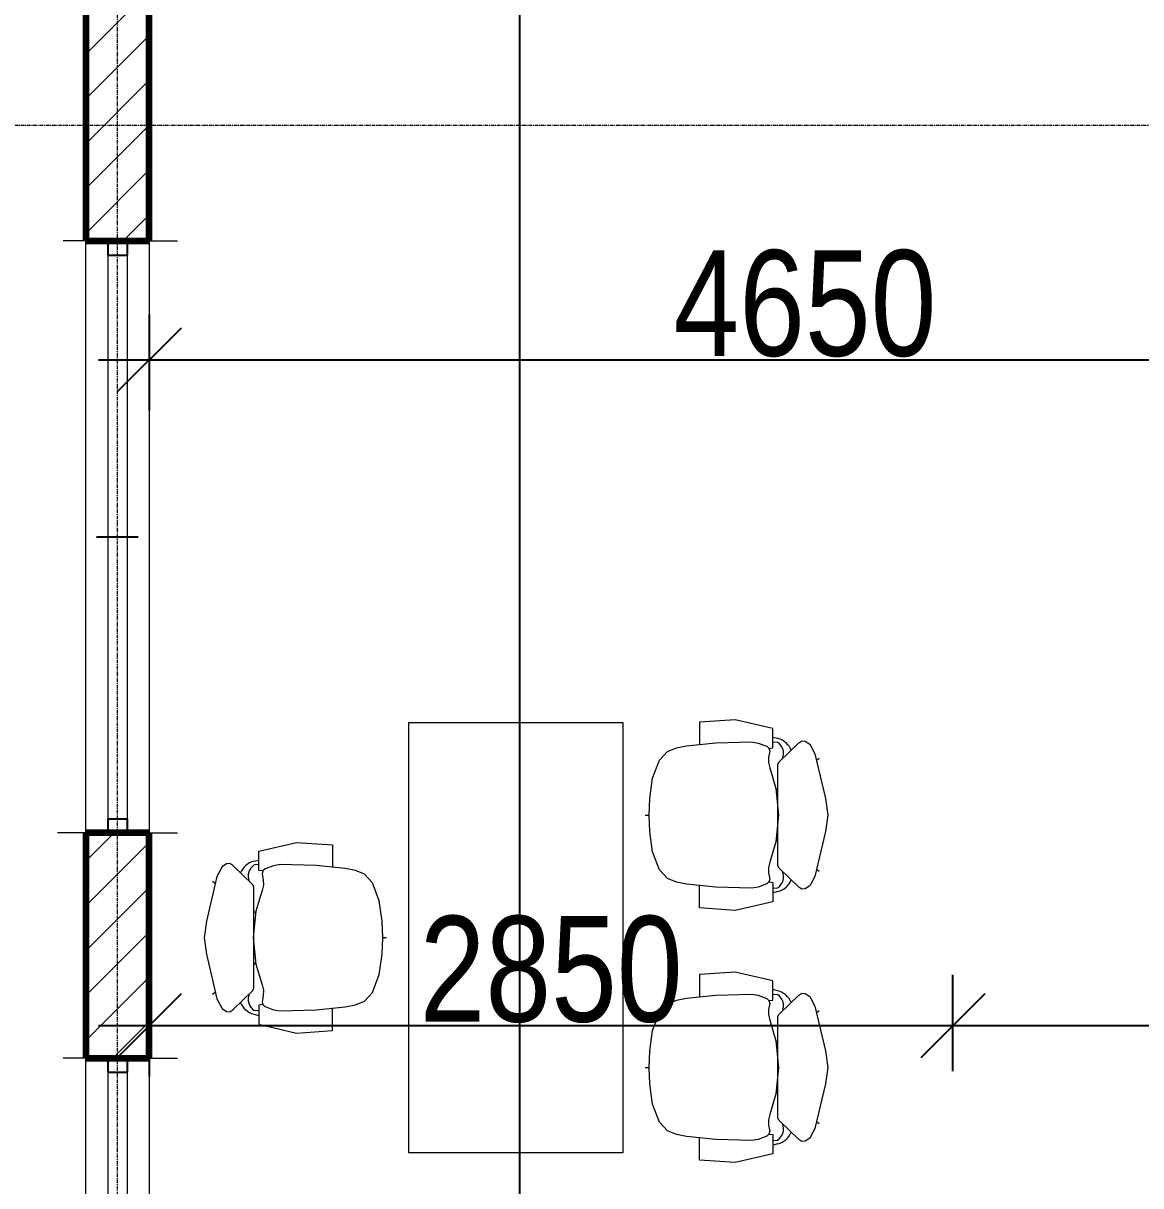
# Model space of a CAD drawing. Header units: millimetres. Extents: x -35190 to 411743, y -233114 to 23872.
# Drawn here: x 129063 to 133025, y -601 to 3524 of the extents above; entities that cross this region are included whole.
import ezdxf

# ---------------------------------------------------------------- set-up
doc = ezdxf.new("R2010")
doc.units = ezdxf.units.MM
doc.linetypes.add('Grid Line', pattern=[22.225, 12.7, -3.175, 3.175, -3.175])
for name, color, linetype, lineweight in [('A-ANNO-DIMS', 211, 'Continuous', 9), ('A-GENM', 13, 'Continuous', 18), ('A-GLAZ', 151, 'Continuous', 18), ('A-WALL', 113, 'Continuous', 18), ('A-WALL-PATT', 111, 'Continuous', 18), ('I-FURN', 30, 'Continuous', 18), ('S-GRID', 1, 'Continuous', 9)]:
    doc.layers.add(name, color=color, linetype=linetype, lineweight=lineweight)
doc.styles.add('Arial_3', font='arial.ttf', dxfattribs={"width": 0.8, "height": 375})
doc.dimstyles.new('main_4_5mm', dxfattribs={"dimscale": 304.8, "dimtxt": 382.597275, "dimasz": 0.738189, "dimexe": 0.590551, "dimexo": 0.0625, "dimgap": 0.024606, "dimtad": 1, "dimdec": 0, "dimzin": 0, "dimdsep": 46, "dimtxsty": 'Arial_3', "dimblk1": 'OBLIQUE', "dimblk2": 'OBLIQUE', "dimsah": 1, "dimcen": 0.09, "dimdle": 0.590551, "dimazin": 0, "dimtfac": 1, "dimtdec": 4, "dimtix": 1, "dimtmove": 0, "dimatfit": 3, "dimfxl": 0.590551, "dimfxlon": 1, "dimtvp": 1, "dimtolj": 1, "dimtzin": 0, "dimarcsym": 2})

# ---------------------------------------------------------------- blocks, each defined once
blk = doc.blocks.new('Sliding - 2L - SL2_1 X 1_8-416756-FIRST FLOOR')
at = {"layer": 'A-GLAZ'}
for p, q in [((-723.8, 112.5), (-723.8, 212.5)), ((1376.2, 112.5), (1376.2, 212.5)), ((1326.2, 35), (-673.8, 35)), ((-673.8, -35), (1326.2, -35)), ((-723.8, -112.5), (-723.8, -192.5)), ((1376.2, -112.5), (1376.2, -212.5))]:
    blk.add_line(p, q, dxfattribs=at)
at = {"layer": 'A-GLAZ', "lineweight": 25}
for p, q in [((326.2, -75), (326.2, 72.5)), ((-673.8, 35), (-723.8, 35)), ((-673.8, -35), (-673.8, 35)), ((1376.2, 35), (1326.2, 35)), ((1326.2, -35), (1326.2, 35)), ((-723.8, -35), (-673.8, -35)), ((1326.2, -35), (1376.2, -35))]:
    blk.add_line(p, q, dxfattribs=at)
blk = doc.blocks.new('HermanMiller_Seating_Aeron_WorkChair_9870 - Armpad_PostureFit_Graphite-563193-FIRST FLOOR')
at = {"layer": 'A-GENM'}
for p, q in [((-58.3, 297.5), (-217.5, 260.6)), ((0, 305.6), (-58.3, 297.5)), ((58.3, 297.5), (0, 305.6)), ((217.5, 260.6), (58.3, 297.5)), ((-217.5, 260.6), (-251.5, 242.1)), ((-200.5, 276), (-193.4, 266.2)), ((200.5, 276), (193.4, 266.2)), ((251.5, 242.1), (217.5, 260.6)), ((-262.1, 226.1), (-263.5, 214.3)), ((-263.5, 214.3), (-256.4, 203.2)), ((-251.5, 242.1), (-262.1, 226.1)), ((262.1, 226.1), (251.5, 242.1)), ((256.4, 203.2), (263.5, 214.3)), ((263.5, 214.3), (262.1, 226.1)), ((-256.4, 203.2), (-188.8, 133.9)), ((188.8, 133.9), (256.4, 203.2)), ((-188.8, 133.9), (-180.5, 129.4)), ((-180.5, 129.4), (180.5, 129.4)), ((0, 131.8), (-94.5, 122.2)), ((-94, 129.4), (-89.2, 122.8)), ((94.5, 122.2), (0, 131.8)), ((94, 129.4), (89.2, 122.8)), ((180.5, 129.4), (188.8, 133.9)), ((-243.9, 89.3), (-255.6, 59.3)), ((-237.3, 96.8), (-243.9, 89.3)), ((-227, 100), (-237.3, 96.8)), ((-205.6, 96), (-227, 100)), ((-186.5, 95.2), (-205.6, 96)), ((-167.5, 100), (-186.5, 95.2)), ((-94.5, 122.2), (-167.5, 100)), ((167.5, 100), (94.5, 122.2)), ((186.5, 95.2), (167.5, 100)), ((205.6, 96), (186.5, 95.2)), ((227, 100), (205.6, 96)), ((237.3, 96.8), (227, 100)), ((243.9, 89.3), (237.3, 96.8)), ((255.6, 59.3), (243.9, 89.3)), ((-255.6, 59.3), (-259.6, 35.7)), ((259.6, 35.7), (255.6, 59.3)), ((-259.6, 35.7), (-256.4, -91.3)), ((256.4, -91.3), (259.6, 35.7)), ((-256.4, -91.3), (-245.3, -194.5)), ((245.3, -194.5), (256.4, -91.3)), ((-245.3, -194.5), (-238.1, -231)), ((238.1, -231), (245.3, -194.5)), ((-238.1, -231), (-225.4, -262.7)), ((225.4, -262.7), (238.1, -231)), ((-225.4, -262.7), (-194.5, -291.3)), ((194.5, -291.3), (225.4, -262.7)), ((-194.5, -291.3), (-131, -315)), ((-131, -315), (-58.7, -325.4)), ((-58.7, -325.4), (0, -327.8)), ((0, -327.8), (58.7, -325.4)), ((0, -341.2), (0, -327.8)), ((58.7, -325.4), (131, -315)), ((131, -315), (194.5, -291.3))]:
    blk.add_line(p, q, dxfattribs=at)
at = {"layer": 'I-FURN'}
for p, q in [((-271.1, 129.3), (-275.7, 111.1)), ((-259.3, 111.1), (-258.3, 127.5)), ((259.3, 111.1), (258.3, 127.5)), ((271.1, 129.3), (275.7, 111.1)), ((-307.4, 111.1), (-338.2, -22.6)), ((-275.7, 111.1), (-307.4, 111.1)), ((-259.3, 111.1), (-275.7, 111.1)), ((-238.9, 111.1), (-259.3, 111.1)), ((-236.7, 97), (-238.9, 111.1)), ((236.7, 97), (238.9, 111.1)), ((238.9, 111.1), (259.3, 111.1)), ((259.3, 111.1), (275.7, 111.1)), ((275.7, 111.1), (307.4, 111.1)), ((307.4, 111.1), (338.2, -22.6)), ((-338.2, -22.6), (-329.3, -149.3)), ((338.2, -22.6), (329.3, -149.3)), ((-329.3, -149.3), (-250.1, -149.3)), ((329.3, -149.3), (250.1, -149.3))]:
    blk.add_line(p, q, dxfattribs=at)
for centre, radius, start, end in [((-204.1, 112.5), 69.2, 112.2123, 165.8955), ((204.1, 112.5), 69.2, 14.1045, 67.7877), ((-218.6, 103), 46.6, 66.0323, 148.2652), ((218.6, 103), 46.6, 31.7348, 113.9677)]:
    blk.add_arc(centre, radius, start, end, dxfattribs=at)
blk = doc.blocks.new('M_Desk - 1525 x 762mm-99774-FIRST FLOOR')
at = {"layer": 'I-FURN'}
for p, q in [((1524.5, 762), (-0.5, 762)), ((-0.5, 762), (-0.5, 0)), ((1524.5, 0), (1524.5, 762)), ((-0.5, 0), (1524.5, 0))]:
    blk.add_line(p, q, dxfattribs=at)
blk = doc.blocks.new('HermanMiller_Seating_Aeron_WorkChair_9870 - Armpad_PostureFit_Graphite-563830-FIRST FLOOR')
at = {"layer": 'A-GENM'}
for p, q in [((0, 341.2), (0, 327.8)), ((-225.4, 262.7), (-194.5, 291.3)), ((-194.5, 291.3), (-131, 315)), ((-131, 315), (-58.7, 325.4)), ((-58.7, 325.4), (0, 327.8)), ((0, 327.8), (58.7, 325.4)), ((58.7, 325.4), (131, 315)), ((131, 315), (194.5, 291.3)), ((194.5, 291.3), (225.4, 262.7)), ((-238.1, 231), (-225.4, 262.7)), ((225.4, 262.7), (238.1, 231)), ((-245.3, 194.5), (-238.1, 231)), ((238.1, 231), (245.3, 194.5)), ((-256.4, 91.3), (-245.3, 194.5)), ((245.3, 194.5), (256.4, 91.3)), ((-259.6, -35.7), (-256.4, 91.3)), ((256.4, 91.3), (259.6, -35.7)), ((-255.6, -59.3), (-259.6, -35.7)), ((259.6, -35.7), (255.6, -59.3)), ((-243.9, -89.3), (-255.6, -59.3)), ((255.6, -59.3), (243.9, -89.3)), ((-237.3, -96.8), (-243.9, -89.3)), ((-227, -100), (-237.3, -96.8)), ((-205.6, -96), (-227, -100)), ((-186.5, -95.2), (-205.6, -96)), ((-167.5, -100), (-186.5, -95.2)), ((-94.5, -122.2), (-167.5, -100)), ((0, -131.8), (-94.5, -122.2)), ((-94, -129.4), (-89.2, -122.8)), ((94.5, -122.2), (0, -131.8)), ((94, -129.4), (89.2, -122.8)), ((167.5, -100), (94.5, -122.2)), ((186.5, -95.2), (167.5, -100)), ((205.6, -96), (186.5, -95.2)), ((227, -100), (205.6, -96)), ((237.3, -96.8), (227, -100)), ((243.9, -89.3), (237.3, -96.8)), ((-256.4, -203.2), (-188.8, -133.9)), ((-188.8, -133.9), (-180.5, -129.4)), ((-180.5, -129.4), (180.5, -129.4)), ((180.5, -129.4), (188.8, -133.9)), ((188.8, -133.9), (256.4, -203.2)), ((-263.5, -214.3), (-256.4, -203.2)), ((256.4, -203.2), (263.5, -214.3)), ((-262.1, -226.1), (-263.5, -214.3)), ((-251.5, -242.1), (-262.1, -226.1)), ((-217.5, -260.6), (-251.5, -242.1)), ((251.5, -242.1), (217.5, -260.6)), ((262.1, -226.1), (251.5, -242.1)), ((263.5, -214.3), (262.1, -226.1)), ((-58.3, -297.5), (-217.5, -260.6)), ((-200.5, -276), (-193.4, -266.2)), ((217.5, -260.6), (58.3, -297.5)), ((200.5, -276), (193.4, -266.2)), ((0, -305.6), (-58.3, -297.5)), ((58.3, -297.5), (0, -305.6))]:
    blk.add_line(p, q, dxfattribs=at)
at = {"layer": 'I-FURN'}
for p, q in [((-338.2, 22.6), (-329.3, 149.3)), ((-329.3, 149.3), (-250.1, 149.3)), ((329.3, 149.3), (250.1, 149.3)), ((338.2, 22.6), (329.3, 149.3)), ((-307.4, -111.1), (-338.2, 22.6)), ((307.4, -111.1), (338.2, 22.6)), ((-275.7, -111.1), (-307.4, -111.1)), ((-271.1, -129.3), (-275.7, -111.1)), ((-259.3, -111.1), (-275.7, -111.1)), ((-259.3, -111.1), (-258.3, -127.5)), ((-238.9, -111.1), (-259.3, -111.1)), ((-236.7, -97), (-238.9, -111.1)), ((236.7, -97), (238.9, -111.1)), ((238.9, -111.1), (259.3, -111.1)), ((259.3, -111.1), (258.3, -127.5)), ((259.3, -111.1), (275.7, -111.1)), ((271.1, -129.3), (275.7, -111.1)), ((275.7, -111.1), (307.4, -111.1))]:
    blk.add_line(p, q, dxfattribs=at)
for centre, radius, start, end in [((-204.1, -112.5), 69.2, 194.1045, 247.7877), ((-218.6, -103), 46.6, 211.7348, 293.9677), ((218.6, -103), 46.6, 246.0323, 328.2652), ((204.1, -112.5), 69.2, 292.2123, 345.8955)]:
    blk.add_arc(centre, radius, start, end, dxfattribs=at)
blk = doc.blocks.new('Sliding - 2L - SL1_5 X 1_8-V5-FIRST FLOOR')
at = {"layer": 'A-GLAZ'}
for p, q in [((-423.8, 112.5), (-423.8, 212.5)), ((1076.2, 112.5), (1076.2, 212.5)), ((1026.2, 35), (-373.8, 35)), ((-373.8, -35), (1026.2, -35)), ((-423.8, -112.5), (-423.8, -192.5)), ((1076.2, -112.5), (1076.2, -212.5))]:
    blk.add_line(p, q, dxfattribs=at)
at = {"layer": 'A-GLAZ', "lineweight": 25}
for p, q in [((326.2, -75), (326.2, 72.5)), ((-373.8, 35), (-423.8, 35)), ((-373.8, -35), (-373.8, 35)), ((1076.2, 35), (1026.2, 35)), ((1026.2, -35), (1026.2, 35)), ((-423.8, -35), (-373.8, -35)), ((1026.2, -35), (1076.2, -35))]:
    blk.add_line(p, q, dxfattribs=at)
blk = doc.blocks.new('_Oblique')
at = {"color": 0, "linetype": 'ByBlock', "lineweight": -2}
blk.add_line((-0.5, -0.5), (0.5, 0.5), dxfattribs=at)
blk = doc.blocks.new('*D3815')
at = {"layer": 'A-ANNO-DIMS', "color": 0, "lineweight": -2, "transparency": 16777216}
for p, q in [((130823.7, -2005.7), (130823.7, 11029.3)), ((130662.8, 10849.3), (131003.7, 10849.3)), ((130662.8, -1825.7), (131003.7, -1825.7))]:
    blk.add_line(p, q, dxfattribs=at)
at = {"layer": 'Defpoints', "color": 0, "transparency": 16777216}
for p in [(130643.7, 10849.3), (130823.7, 10849.3), (130643.7, -1825.7)]:
    blk.add_point(p, dxfattribs=at)
at = {"layer": 'A-ANNO-DIMS', "color": 0, "lineweight": -2, "transparency": 16777216, "xscale": 224.9999999999999, "yscale": 224.9999999999999, "zscale": 224.9999999999999}
for p, rotation in [((130823.7, 10849.3), 90), ((130823.7, -1825.7), 270)]:
    blk.add_blockref('_Oblique', p, dxfattribs=dict(at, rotation=rotation))
at = {"layer": 'A-ANNO-DIMS', "color": 0, "transparency": 16777216, "insert": (130624.7, 4511.8), "char_height": 375, "width": 1377.35, "attachment_point": 5, "rotation": 90, "style": 'Arial_3'}
blk.add_mtext('\\A1;12675', dxfattribs=at)
blk = doc.blocks.new('*D3820')
at = {"layer": 'A-ANNO-DIMS', "color": 0, "lineweight": -2, "transparency": 16777216}
for p, q in [((129509.4, 2490.4), (129509.4, 2149.4)), ((134159.4, 2490.4), (134159.4, 2149.4)), ((129329.4, 2329.4), (134339.4, 2329.4))]:
    blk.add_line(p, q, dxfattribs=at)
at = {"layer": 'Defpoints', "color": 0, "transparency": 16777216}
for p in [(129509.4, 2509.4), (134159.4, 2509.4), (134159.4, 2329.4)]:
    blk.add_point(p, dxfattribs=at)
at = {"layer": 'A-ANNO-DIMS', "color": 0, "lineweight": -2, "transparency": 16777216, "xscale": 224.9999999999999, "yscale": 224.9999999999999, "zscale": 224.9999999999999, "rotation": 180}
blk.add_blockref('_Oblique', (129509.4, 2329.4), dxfattribs=at)
at = {"layer": 'A-ANNO-DIMS', "color": 0, "lineweight": -2, "transparency": 16777216, "xscale": 224.9999999999999, "yscale": 224.9999999999999, "zscale": 224.9999999999999}
blk.add_blockref('_Oblique', (134159.4, 2329.4), dxfattribs=at)
at = {"layer": 'A-ANNO-DIMS', "color": 0, "transparency": 16777216, "insert": (131834.4, 2528.4), "char_height": 375, "width": 1101.88, "attachment_point": 5, "style": 'Arial_3'}
blk.add_mtext('\\A1;4650', dxfattribs=at)
blk = doc.blocks.new('*D3824')
at = {"layer": 'A-ANNO-DIMS', "color": 0, "lineweight": -2, "transparency": 16777216}
for p, q in [((129509.4, 127.9), (129509.4, -213)), ((132359.4, -194), (132359.4, 147)), ((129329.4, -33), (132539.4, -33))]:
    blk.add_line(p, q, dxfattribs=at)
at = {"layer": 'Defpoints', "color": 0, "transparency": 16777216}
for p in [(129509.4, 147), (132359.4, -33), (132359.4, -213)]:
    blk.add_point(p, dxfattribs=at)
at = {"layer": 'A-ANNO-DIMS', "color": 0, "lineweight": -2, "transparency": 16777216, "xscale": 224.9999999999999, "yscale": 224.9999999999999, "zscale": 224.9999999999999, "rotation": 180}
blk.add_blockref('_Oblique', (129509.4, -33), dxfattribs=at)
at = {"layer": 'A-ANNO-DIMS', "color": 0, "lineweight": -2, "transparency": 16777216, "xscale": 224.9999999999999, "yscale": 224.9999999999999, "zscale": 224.9999999999999}
blk.add_blockref('_Oblique', (132359.4, -33), dxfattribs=at)
at = {"layer": 'A-ANNO-DIMS', "color": 0, "transparency": 16777216, "insert": (130934.4, 165.9), "char_height": 375, "width": 1101.88, "attachment_point": 5, "style": 'Arial_3'}
blk.add_mtext('\\A1;2850', dxfattribs=at)
blk = doc.blocks.new('*D3825')
at = {"layer": 'A-ANNO-DIMS', "color": 0, "lineweight": -2, "transparency": 16777216}
for p, q in [((132359.4, -194), (132359.4, 147)), ((134684.4, -194), (134684.4, 147)), ((132179.4, -33), (134864.4, -33))]:
    blk.add_line(p, q, dxfattribs=at)
at = {"layer": 'Defpoints', "color": 0, "transparency": 16777216}
for p in [(134684.4, -33), (132359.4, -213), (134684.4, -213)]:
    blk.add_point(p, dxfattribs=at)
at = {"layer": 'A-ANNO-DIMS', "color": 0, "lineweight": -2, "transparency": 16777216, "xscale": 224.9999999999999, "yscale": 224.9999999999999, "zscale": 224.9999999999999, "rotation": 180}
blk.add_blockref('_Oblique', (132359.4, -33), dxfattribs=at)
at = {"layer": 'A-ANNO-DIMS', "color": 0, "lineweight": -2, "transparency": 16777216, "xscale": 224.9999999999999, "yscale": 224.9999999999999, "zscale": 224.9999999999999}
blk.add_blockref('_Oblique', (134684.4, -33), dxfattribs=at)
at = {"layer": 'A-ANNO-DIMS', "color": 0, "transparency": 16777216, "insert": (133521.9, 166), "char_height": 375, "width": 1101.88, "attachment_point": 5, "style": 'Arial_3'}
blk.add_mtext('\\A1;2325', dxfattribs=at)

msp = doc.modelspace()

# ---------------------------------------------------------------- hatches: boundary and pattern name
at = {"layer": 'A-WALL-PATT'}
h = msp.add_hatch(dxfattribs=at)
h.set_pattern_fill('FP_1', color=256, style=0, pattern_type=2)
h.set_pattern_definition([(45, (140110.45, -3260.38), (-79.5495, 79.5495), [])])
h.paths.add_polyline_path([(129284.4, -11900.7), (129509.4, -11900.7), (129509.4, -5275.7), (129284.4, -5275.7), (129284.4, -11857)])
h.paths.add_polyline_path([(129457, -3475.7), (129509.4, -3475.7), (129509.4, -3190.7), (129284.4, -3190.7), (129284.4, -3475.7)])
h.paths.add_polyline_path([(129457, -2290.7), (129509.4, -2290.7), (129509.4, -1648.7), (129284.4, -1648.7), (129284.4, -2290.7)])
h.paths.add_polyline_path([(129509.4, -148.7), (129509.4, 651.3), (129284.4, 651.3), (129284.4, -148.7), (129457, -148.7)])
h.paths.add_polyline_path([(129284.4, 2751.3), (129509.4, 2751.3), (129509.4, 4352.3), (129284.4, 4352.3), (129284.4, 3107.1)])
h.paths.add_polyline_path([(129457, 6452.3), (129509.4, 6452.3), (129509.4, 7271.3), (129284.4, 7271.3), (129284.4, 6452.3)])
h.paths.add_polyline_path([(129509.4, 9371.3), (129509.4, 10849.3), (129284.4, 10849.3), (129284.4, 9371.3), (129457, 9371.3)])

# ---------------------------------------------------------------- linework, layer by layer
at = {"layer": 'A-WALL', "lineweight": 140}
for p, q in [((129509.4, 2751.3), (129509.4, 4352.3)), ((129284.4, 4202.3), (129284.4, 2751.3)), ((129284.4, 2751.3), (129509.4, 2751.3)), ((129284.4, 651.3), (129284.4, -148.7)), ((129509.4, 651.3), (129284.4, 651.3)), ((129509.4, -148.7), (129509.4, 651.3)), ((129284.4, -148.7), (129509.4, -148.7))]:
    msp.add_line(p, q, dxfattribs=at)
at = {"layer": 'A-WALL'}
for p, q in [((129284.4, 651.3), (129284.4, 2751.3)), ((129509.4, 2751.3), (129509.4, 651.3)), ((129284.4, -1648.7), (129284.4, -148.7)), ((129509.4, -148.7), (129509.4, -1648.7))]:
    msp.add_line(p, q, dxfattribs=at)
at = {"layer": 'S-GRID', "linetype": 'Grid Line'}
for p, q in [((129396.9, -26662), (129396.9, 15610.8)), ((124075.2, 3161.8), (187181.8, 3161.8))]:
    msp.add_line(p, q, dxfattribs=at)

# ---------------------------------------------------------------- block references
at = {"layer": 'A-GLAZ', "rotation": 269.9999999999999}
for name, p in [('Sliding - 2L - SL2_1 X 1_8-416756-FIRST FLOOR', (129396.9, 2027.5)), ('Sliding - 2L - SL1_5 X 1_8-V5-FIRST FLOOR', (129396.9, -572.5))]:
    msp.add_blockref(name, p, dxfattribs=at)
at = {"layer": 'I-FURN'}
for name, p, rotation in [('M_Desk - 1525 x 762mm-99774-FIRST FLOOR', (130428.4, 1041), 269.9999999999995), ('HermanMiller_Seating_Aeron_WorkChair_9870 - Armpad_PostureFit_Graphite-563830-FIRST FLOOR', (131609.4, 714.2), 89.99999999999912), ('HermanMiller_Seating_Aeron_WorkChair_9870 - Armpad_PostureFit_Graphite-563193-FIRST FLOOR', (130009.4, 279), 89.99999999999946), ('HermanMiller_Seating_Aeron_WorkChair_9870 - Armpad_PostureFit_Graphite-563830-FIRST FLOOR', (131609.4, -181), 89.99999999999912)]:
    msp.add_blockref(name, p, dxfattribs=dict(at, rotation=rotation))

# ---------------------------------------------------------------- dimensions: what is measured, and where the dimension line sits
at = {"layer": 'A-ANNO-DIMS'}
dim = msp.add_linear_dim(base=(130823.7, 10849.3), p1=(130643.7, -1825.7), p2=(130643.7, 10849.3), angle=90, dimstyle='main_4_5mm', override={"dimpost": '<>', "dimfxl": 12675}, dxfattribs=at)
dim.commit()
dim.dimension.update_dxf_attribs({"geometry": '*D3815', "text_midpoint": (130624.7, 4511.8)})
for base, p1, p2, override, picture, middle in [((134159.4, 2329.4), (129509.4, 2509.4), (134159.4, 2509.4), {"dimpost": '<>', "dimfxl": 4650}, '*D3820', (131834.4, 2528.4)), ((132359.4, -33), (129509.4, 147), (132359.4, -213), {"dimpost": '<>', "dimfxl": 2872.646863}, '*D3824', (130934.4, 165.9)), ((134684.4, -33), (132359.4, -213), (134684.4, -213), {"dimpost": '<>', "dimfxl": 2325}, '*D3825', (133521.9, 166))]:
    dim = msp.add_linear_dim(base=base, p1=p1, p2=p2, dimstyle='main_4_5mm', override=override, dxfattribs=at)
    dim.commit()
    dim.dimension.update_dxf_attribs({"geometry": picture, "text_midpoint": middle})

doc.saveas('drawing.dxf')
